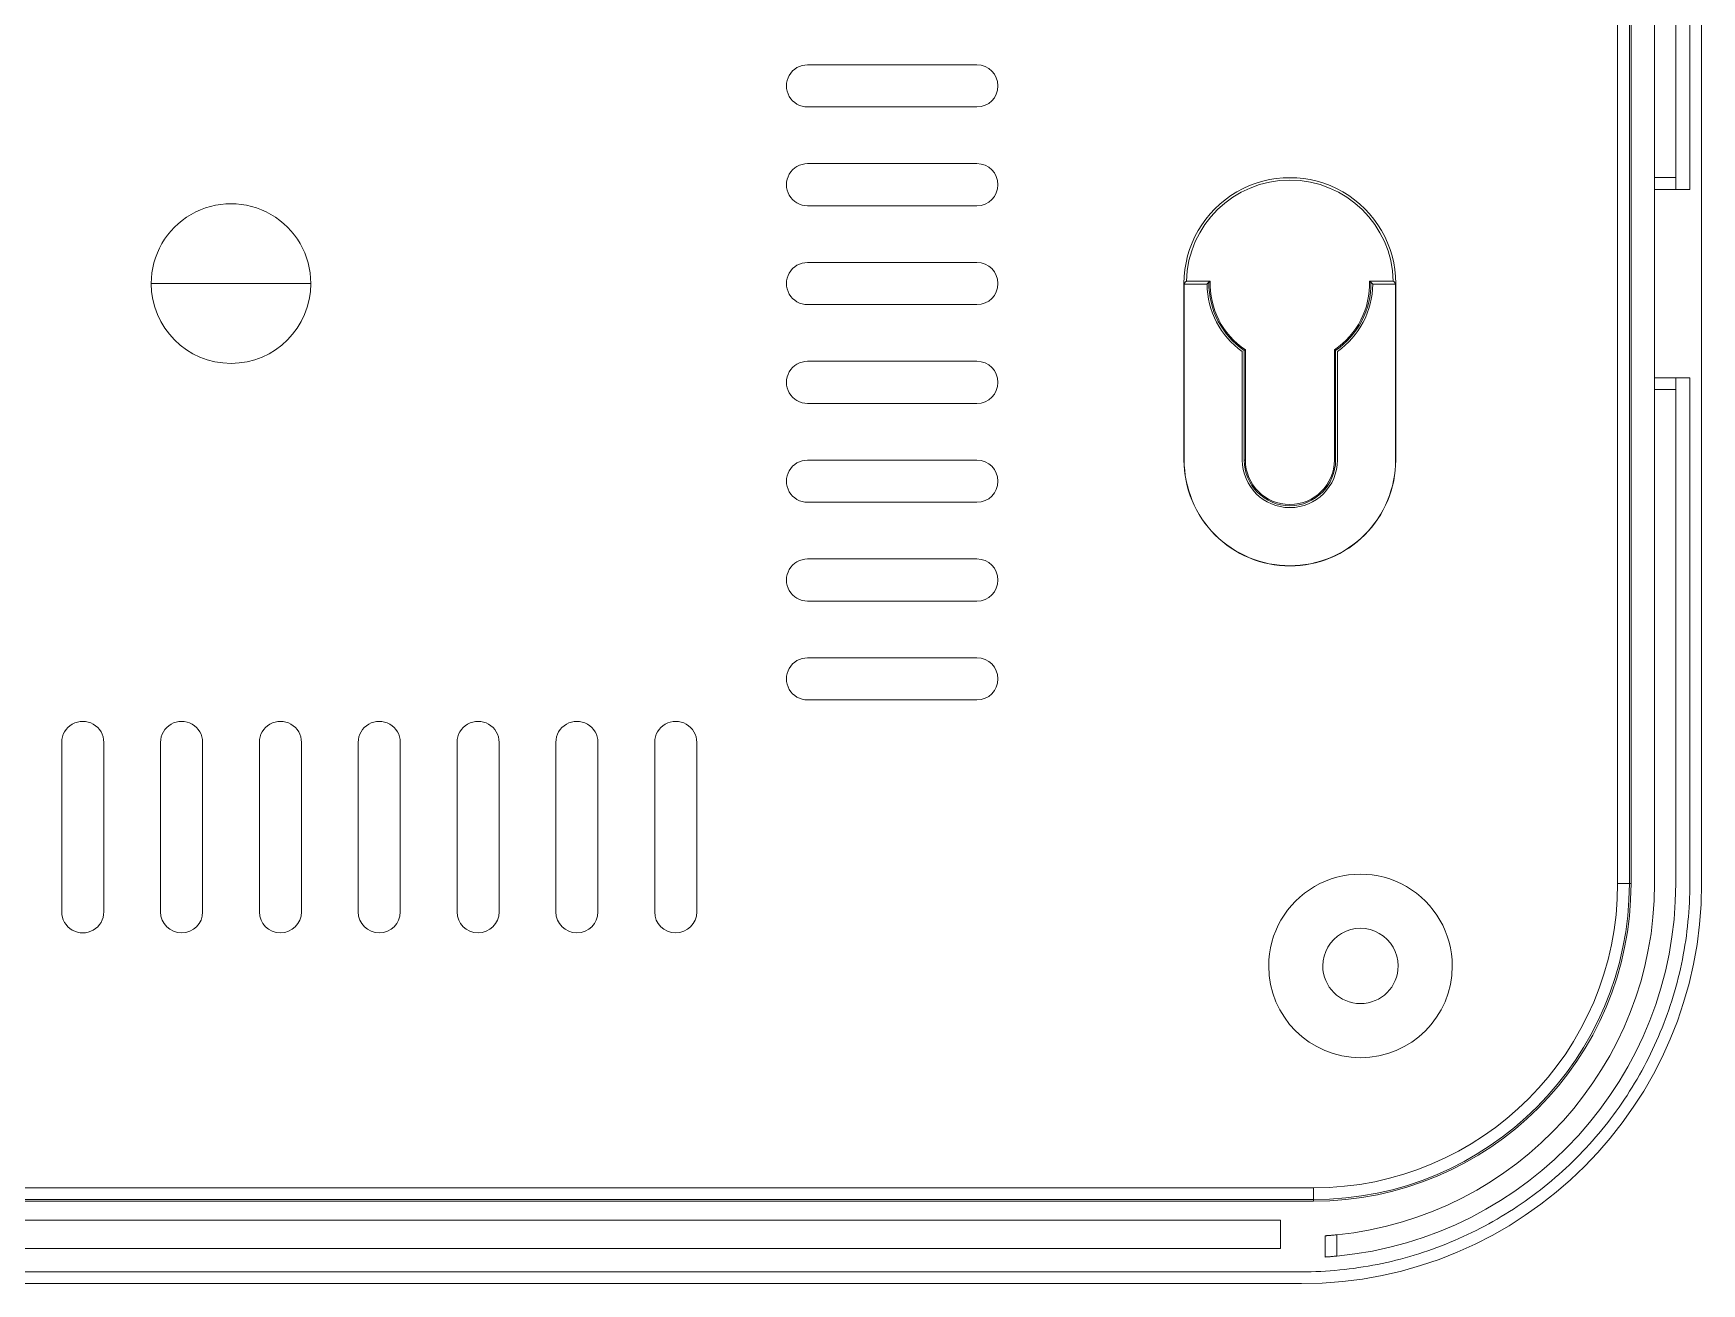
# Model space of a CAD drawing. Header units: millimetres. Extents: x -1304 to 1304, y -904 to 904.
# Drawn here: x -305.3 to -234.4, y 460.5 to 513.6 of the extents above; entities that cross this region are included whole.
import ezdxf

# ---------------------------------------------------------------- set-up
doc = ezdxf.new("R2010")
doc.units = ezdxf.units.MM
doc.header["$MEASUREMENT"] = 0
doc.layers.add('layer 1', color=7, linetype='Continuous')

msp = doc.modelspace()

# ---------------------------------------------------------------- linework, layer by layer
at = {"layer": 'layer 1', "color": 155, "lineweight": 13}
for points in [[(-237.9336, 528.5152), (-237.9336, 528.5152), (-237.9336, 477.5152), (-237.9336, 477.5152)], [(-237.4339, 528.5152), (-237.4339, 528.5152), (-237.4339, 477.5152), (-237.4339, 477.5152)], [(-236.3635, 507.5152), (-236.3635, 507.5152), (-235.4635, 507.5152), (-235.4635, 507.5152)], [(-300.2546, 503.0152), (-300.2546, 503.0152), (-296.8635, 503.0152), (-296.8635, 503.0152)], [(-293.4723, 503.0152), (-293.4723, 503.0152), (-296.8635, 503.0152), (-296.8635, 503.0152)], [(-235.4635, 498.5152), (-235.4635, 498.5152), (-236.3635, 498.5152), (-236.3635, 498.5152)], [(-253.8062, 495.5152), (-253.8062, 495.5152), (-253.7538, 495.5152), (-253.7538, 495.5152)], [(-249.9207, 495.5152), (-249.9207, 495.5152), (-249.9731, 495.5152), (-249.9731, 495.5152)], [(-250.8635, 464.5853), (-243.7225, 464.5853), (-237.9336, 470.3742), (-237.9336, 477.5151)], [(-250.8635, 464.0856), (-243.4465, 464.0856), (-237.4339, 470.0982), (-237.4339, 477.5151)], [(-237.9336, 477.5152), (-237.9336, 477.5152), (-237.4339, 477.5152), (-237.4339, 477.5152)], [(-237.3635, 477.5152), (-237.3635, 477.5152), (-237.4339, 477.5152), (-237.4339, 477.5152)], [(-250.8635, 464.5853), (-250.8635, 464.5853), (-342.8635, 464.5853), (-342.8635, 464.5853)], [(-250.8635, 464.5853), (-250.8635, 464.5853), (-250.8635, 464.0856), (-250.8635, 464.0856)], [(-250.8635, 464.0856), (-250.8635, 464.0856), (-342.8635, 464.0856), (-342.8635, 464.0856)], [(-250.8635, 464.0152), (-250.8635, 464.0152), (-250.8635, 464.0856), (-250.8635, 464.0856)], [(-249.8635, 462.5903), (-249.8635, 462.5903), (-249.8635, 461.6861), (-249.8635, 461.6861)]]:
    msp.add_open_spline(points, degree=3, dxfattribs=at)
at = {"layer": 'layer 1', "color": 155, "lineweight": 18}
for points in [[(-237.3635, 477.5152), (-237.3635, 477.5152), (-237.3635, 528.5152), (-237.3635, 528.5152)], [(-236.3635, 528.5152), (-236.3635, 528.5152), (-236.3635, 507.5152), (-236.3635, 507.5152)], [(-235.4635, 507.5152), (-235.4635, 507.5152), (-235.4635, 528.5152), (-235.4635, 528.5152)], [(-234.8635, 528.5152), (-234.8635, 528.5152), (-234.8635, 507.0152), (-234.8635, 507.0152)], [(-234.3635, 477.5152), (-234.3635, 477.5152), (-234.3635, 528.5152), (-234.3635, 528.5152)], [(-272.3635, 512.3103), (-272.3635, 512.3103), (-265.1635, 512.3103), (-265.1635, 512.3103)], [(-265.1635, 510.52), (-265.1635, 510.52), (-272.3635, 510.52), (-272.3635, 510.52)], [(-272.3635, 508.1103), (-272.3635, 508.1103), (-265.1635, 508.1103), (-265.1635, 508.1103)], [(-236.3635, 507.0152), (-236.3635, 507.0152), (-236.3635, 507.5152), (-236.3635, 507.5152)], [(-236.3635, 507.0152), (-236.3635, 507.0152), (-236.3635, 499.0152), (-236.3635, 499.0152)], [(-236.3635, 507.0152), (-236.3635, 507.0152), (-235.4635, 507.0152), (-235.4635, 507.0152)], [(-235.4635, 507.5152), (-235.4635, 507.5152), (-235.4635, 507.0152), (-235.4635, 507.0152)], [(-234.8635, 507.0152), (-234.8635, 507.0152), (-235.4635, 507.0152), (-235.4635, 507.0152)], [(-265.1635, 506.32), (-265.1635, 506.32), (-272.3635, 506.32), (-272.3635, 506.32)], [(-272.3635, 503.9103), (-272.3635, 503.9103), (-265.1635, 503.9103), (-265.1635, 503.9103)], [(-256.3635, 495.5152), (-256.3635, 495.5152), (-256.3635, 503.0152), (-256.3635, 503.0152)], [(-256.3547, 502.989), (-256.3547, 502.989), (-256.3635, 503.0152), (-256.3635, 503.0152)], [(-256.3547, 495.5152), (-256.3547, 495.5152), (-256.3547, 502.989), (-256.3547, 502.989)], [(-255.3847, 502.989), (-255.3847, 502.989), (-256.3547, 502.989), (-256.3547, 502.989)], [(-255.2522, 503.12), (-255.2522, 503.12), (-256.2574, 503.12), (-256.2574, 503.12)], [(-255.3847, 502.989), (-255.3763, 501.85), (-254.8175, 500.7855), (-253.8848, 500.1317)], [(-255.3058, 503.0676), (-255.3234, 501.9122), (-254.7602, 500.825), (-253.8062, 500.1729)], [(-255.2522, 503.12), (-255.2883, 501.9539), (-254.7223, 500.8512), (-253.7538, 500.2007)], [(-249.9731, 500.2007), (-249.0046, 500.8512), (-248.4386, 501.9539), (-248.4747, 503.12)], [(-249.9207, 500.1729), (-248.9667, 500.825), (-248.4035, 501.9121), (-248.4211, 503.0675)], [(-249.8421, 500.1317), (-248.9095, 500.7855), (-248.3506, 501.85), (-248.3422, 502.989)], [(-247.4695, 503.12), (-247.4695, 503.12), (-248.4747, 503.12), (-248.4747, 503.12)], [(-247.3722, 502.989), (-247.3722, 502.989), (-248.3422, 502.989), (-248.3422, 502.989)], [(-247.3722, 502.989), (-247.3722, 502.989), (-247.3635, 503.0152), (-247.3635, 503.0152)], [(-247.3722, 502.989), (-247.3722, 502.989), (-247.3722, 495.5152), (-247.3722, 495.5152)], [(-247.3635, 503.0152), (-247.3635, 503.0152), (-247.3635, 495.5152), (-247.3635, 495.5152)], [(-265.1635, 502.12), (-265.1635, 502.12), (-272.3635, 502.12), (-272.3635, 502.12)], [(-253.8848, 495.5152), (-253.8848, 495.5152), (-253.8848, 500.1317), (-253.8848, 500.1317)], [(-253.8062, 495.5152), (-253.8062, 495.5152), (-253.8062, 500.1729), (-253.8062, 500.1729)], [(-253.7538, 495.5152), (-253.7538, 495.5152), (-253.7538, 500.2007), (-253.7538, 500.2007)], [(-249.9731, 500.2007), (-249.9731, 500.2007), (-249.9731, 495.5152), (-249.9731, 495.5152)], [(-249.9207, 500.1729), (-249.9207, 500.1729), (-249.9207, 495.5152), (-249.9207, 495.5152)], [(-249.8421, 500.1317), (-249.8421, 500.1317), (-249.8421, 495.5152), (-249.8421, 495.5152)], [(-272.3635, 499.7103), (-272.3635, 499.7103), (-265.1635, 499.7103), (-265.1635, 499.7103)], [(-236.3635, 498.5152), (-236.3635, 498.5152), (-236.3635, 499.0152), (-236.3635, 499.0152)], [(-235.4635, 499.0152), (-235.4635, 499.0152), (-236.3635, 499.0152), (-236.3635, 499.0152)], [(-236.3635, 498.5152), (-236.3635, 498.5152), (-236.3635, 477.5152), (-236.3635, 477.5152)], [(-235.4635, 499.0152), (-235.4635, 499.0152), (-234.8635, 499.0152), (-234.8635, 499.0152)], [(-235.4635, 499.0152), (-235.4635, 499.0152), (-235.4635, 498.5152), (-235.4635, 498.5152)], [(-235.4635, 477.5152), (-235.4635, 477.5152), (-235.4635, 498.5152), (-235.4635, 498.5152)], [(-234.8635, 499.0152), (-234.8635, 499.0152), (-234.8635, 477.5152), (-234.8635, 477.5152)], [(-265.1635, 497.92), (-265.1635, 497.92), (-272.3635, 497.92), (-272.3635, 497.92)], [(-272.3635, 495.5103), (-272.3635, 495.5103), (-265.1635, 495.5103), (-265.1635, 495.5103)], [(-256.3635, 495.5152), (-256.3635, 495.5152), (-256.3547, 495.5152), (-256.3547, 495.5152)], [(-247.3635, 495.5152), (-247.3635, 495.5152), (-247.3722, 495.5152), (-247.3722, 495.5152)], [(-265.1635, 493.72), (-265.1635, 493.72), (-272.3635, 493.72), (-272.3635, 493.72)], [(-272.3635, 491.3103), (-272.3635, 491.3103), (-265.1635, 491.3103), (-265.1635, 491.3103)], [(-265.1635, 489.52), (-265.1635, 489.52), (-272.3635, 489.52), (-272.3635, 489.52)], [(-272.3635, 487.1103), (-272.3635, 487.1103), (-265.1635, 487.1103), (-265.1635, 487.1103)], [(-265.1635, 485.32), (-265.1635, 485.32), (-272.3635, 485.32), (-272.3635, 485.32)], [(-304.0586, 476.3152), (-304.0586, 476.3152), (-304.0586, 483.5152), (-304.0586, 483.5152)], [(-302.2683, 483.5152), (-302.2683, 483.5152), (-302.2683, 476.3152), (-302.2683, 476.3152)], [(-299.8586, 476.3152), (-299.8586, 476.3152), (-299.8586, 483.5152), (-299.8586, 483.5152)], [(-298.0683, 483.5152), (-298.0683, 483.5152), (-298.0683, 476.3152), (-298.0683, 476.3152)], [(-295.6586, 476.3152), (-295.6586, 476.3152), (-295.6586, 483.5152), (-295.6586, 483.5152)], [(-293.8683, 483.5152), (-293.8683, 483.5152), (-293.8683, 476.3152), (-293.8683, 476.3152)], [(-291.4586, 476.3152), (-291.4586, 476.3152), (-291.4586, 483.5152), (-291.4586, 483.5152)], [(-289.6683, 483.5152), (-289.6683, 483.5152), (-289.6683, 476.3152), (-289.6683, 476.3152)], [(-287.2586, 476.3152), (-287.2586, 476.3152), (-287.2586, 483.5152), (-287.2586, 483.5152)], [(-285.4683, 483.5152), (-285.4683, 483.5152), (-285.4683, 476.3152), (-285.4683, 476.3152)], [(-283.0586, 476.3152), (-283.0586, 476.3152), (-283.0586, 483.5152), (-283.0586, 483.5152)], [(-281.2683, 483.5152), (-281.2683, 483.5152), (-281.2683, 476.3152), (-281.2683, 476.3152)], [(-278.8586, 476.3152), (-278.8586, 476.3152), (-278.8586, 483.5152), (-278.8586, 483.5152)], [(-277.0683, 483.5152), (-277.0683, 483.5152), (-277.0683, 476.3152), (-277.0683, 476.3152)], [(-251.3635, 460.5152), (-241.9747, 460.5152), (-234.3635, 468.1263), (-234.3635, 477.5151)], [(-250.8635, 464.0152), (-243.4076, 464.0152), (-237.3635, 470.0593), (-237.3635, 477.5151)], [(-249.8635, 462.5903), (-242.1987, 463.3607), (-236.3635, 469.8117), (-236.3635, 477.5151)], [(-249.8635, 461.6861), (-241.6998, 462.4597), (-235.4635, 469.3149), (-235.4635, 477.5151)], [(-342.8635, 464.0152), (-342.8635, 464.0152), (-250.8635, 464.0152), (-250.8635, 464.0152)], [(-252.2635, 463.2152), (-252.2635, 463.2152), (-341.4635, 463.2152), (-341.4635, 463.2152)], [(-252.2635, 463.2152), (-252.2635, 463.2152), (-252.2635, 462.0152), (-252.2635, 462.0152)], [(-250.3635, 462.5485), (-250.3635, 462.5485), (-250.3635, 461.6466), (-250.3635, 461.6466)], [(-252.2635, 462.0152), (-252.2635, 462.0152), (-341.4635, 462.0152), (-341.4635, 462.0152)], [(-251.3635, 461.0152), (-251.3635, 461.0152), (-342.3635, 461.0152), (-342.3635, 461.0152)], [(-342.3635, 460.5152), (-342.3635, 460.5152), (-251.3635, 460.5152), (-251.3635, 460.5152)]]:
    msp.add_open_spline(points, degree=3, dxfattribs=at)
for points, knots in [([(-272.3635, 512.3103), (-272.6833, 512.3103), (-272.9788, 512.1397), (-273.1387, 511.8627), (-273.2986, 511.5858), (-273.2986, 511.2445), (-273.1387, 510.9676), (-272.9788, 510.6906), (-272.6833, 510.52), (-272.3635, 510.52)], [0, 0, 0, 0, 0.3333333, 0.3333333, 0.3333333, 0.6666667, 0.6666667, 0.6666667, 1, 1, 1, 1]), ([(-265.1635, 510.52), (-264.6691, 510.52), (-264.2683, 510.9208), (-264.2683, 511.4152), (-264.2683, 511.9096), (-264.6691, 512.3103), (-265.1635, 512.3103)], [0, 0, 0, 0, 0.5, 0.5, 0.5, 1, 1, 1, 1]), ([(-272.3635, 508.1103), (-272.6833, 508.1103), (-272.9788, 507.9397), (-273.1387, 507.6627), (-273.2986, 507.3858), (-273.2986, 507.0445), (-273.1387, 506.7676), (-272.9788, 506.4906), (-272.6833, 506.32), (-272.3635, 506.32)], [0, 0, 0, 0, 0.3333333, 0.3333333, 0.3333333, 0.6666667, 0.6666667, 0.6666667, 1, 1, 1, 1]), ([(-265.1635, 506.32), (-264.6691, 506.32), (-264.2683, 506.7208), (-264.2683, 507.2152), (-264.2683, 507.7096), (-264.6691, 508.1103), (-265.1635, 508.1103)], [0, 0, 0, 0, 0.5, 0.5, 0.5, 1, 1, 1, 1]), ([(-247.3635, 503.0152), (-247.3635, 504.6229), (-248.2212, 506.1084), (-249.6135, 506.9123), (-251.0058, 507.7161), (-252.7212, 507.7161), (-254.1135, 506.9123), (-255.5058, 506.1084), (-256.3635, 504.6229), (-256.3635, 503.0152)], [0, 0, 0, 0, 0.3333333, 0.3333333, 0.3333333, 0.6666667, 0.6666667, 0.6666667, 1, 1, 1, 1]), ([(-247.4695, 503.12), (-247.5264, 505.5059), (-249.4769, 507.4103), (-251.8635, 507.4103), (-254.25, 507.4103), (-256.2005, 505.5059), (-256.2574, 503.12)], [0, 0, 0, 0, 0.5, 0.5, 0.5, 1, 1, 1, 1]), ([(-293.4723, 503.0152), (-293.4723, 504.2267), (-294.1186, 505.3462), (-295.1679, 505.952), (-296.2171, 506.5578), (-297.5098, 506.5578), (-298.559, 505.952), (-299.6083, 505.3462), (-300.2546, 504.2267), (-300.2546, 503.0152)], [0, 0, 0, 0, 0.3333333, 0.3333333, 0.3333333, 0.6666667, 0.6666667, 0.6666667, 1, 1, 1, 1]), ([(-272.3635, 503.9103), (-272.6833, 503.9103), (-272.9788, 503.7397), (-273.1387, 503.4627), (-273.2986, 503.1858), (-273.2986, 502.8445), (-273.1387, 502.5676), (-272.9788, 502.2906), (-272.6833, 502.12), (-272.3635, 502.12)], [0, 0, 0, 0, 0.3333333, 0.3333333, 0.3333333, 0.6666667, 0.6666667, 0.6666667, 1, 1, 1, 1]), ([(-265.1635, 502.12), (-264.6691, 502.12), (-264.2683, 502.5208), (-264.2683, 503.0152), (-264.2683, 503.5096), (-264.6691, 503.9103), (-265.1635, 503.9103)], [0, 0, 0, 0, 0.5, 0.5, 0.5, 1, 1, 1, 1]), ([(-300.2546, 503.0152), (-300.2546, 501.1423), (-298.7364, 499.624), (-296.8635, 499.624), (-294.9906, 499.624), (-293.4723, 501.1423), (-293.4723, 503.0151)], [0, 0, 0, 0, 0.5, 0.5, 0.5, 1, 1, 1, 1]), ([(-256.2574, 503.12), (-256.2692, 503.1085), (-256.281, 503.0969), (-256.2927, 503.0853), (-256.3045, 503.0737), (-256.3163, 503.0621), (-256.3281, 503.0504), (-256.3399, 503.0387), (-256.3517, 503.0269), (-256.3635, 503.0152)], [0, 0, 0, 0, 0.3333333, 0.3333333, 0.3333333, 0.6666667, 0.6666667, 0.6666667, 1, 1, 1, 1]), ([(-255.3847, 502.989), (-255.376, 502.9978), (-255.3672, 503.0066), (-255.3585, 503.0153), (-255.3497, 503.0241), (-255.3409, 503.0328), (-255.3322, 503.0415), (-255.3234, 503.0502), (-255.3146, 503.0589), (-255.3058, 503.0676)], [0, 0, 0, 0, 0.3333333, 0.3333333, 0.3333333, 0.6666667, 0.6666667, 0.6666667, 1, 1, 1, 1]), ([(-255.3058, 503.0676), (-255.2969, 503.0764), (-255.288, 503.0851), (-255.279, 503.0939), (-255.2701, 503.1026), (-255.2612, 503.1113), (-255.2522, 503.12)], [0, 0, 0, 0, 0.5, 0.5, 0.5, 1, 1, 1, 1]), ([(-248.4747, 503.12), (-248.4658, 503.1113), (-248.4568, 503.1026), (-248.4479, 503.0939), (-248.4389, 503.0851), (-248.43, 503.0764), (-248.4211, 503.0676)], [0, 0, 0, 0, 0.5, 0.5, 0.5, 1, 1, 1, 1]), ([(-248.4211, 503.0676), (-248.4123, 503.0589), (-248.4035, 503.0502), (-248.3948, 503.0415), (-248.386, 503.0328), (-248.3772, 503.0241), (-248.3684, 503.0153), (-248.3597, 503.0066), (-248.3509, 502.9978), (-248.3422, 502.989)], [0, 0, 0, 0, 0.3333333, 0.3333333, 0.3333333, 0.6666667, 0.6666667, 0.6666667, 1, 1, 1, 1]), ([(-247.4695, 503.12), (-247.4577, 503.1085), (-247.446, 503.0969), (-247.4342, 503.0853), (-247.4224, 503.0737), (-247.4106, 503.0621), (-247.3988, 503.0504), (-247.387, 503.0387), (-247.3752, 503.0269), (-247.3635, 503.0152)], [0, 0, 0, 0, 0.3333333, 0.3333333, 0.3333333, 0.6666667, 0.6666667, 0.6666667, 1, 1, 1, 1]), ([(-253.8062, 500.1729), (-253.7975, 500.1775), (-253.7887, 500.1822), (-253.78, 500.1868), (-253.7712, 500.1914), (-253.7625, 500.1961), (-253.7538, 500.2007)], [0, 0, 0, 0, 0.5, 0.5, 0.5, 1, 1, 1, 1]), ([(-249.9207, 500.1729), (-249.9295, 500.1775), (-249.9382, 500.1822), (-249.9469, 500.1868), (-249.9557, 500.1914), (-249.9644, 500.1961), (-249.9731, 500.2007)], [0, 0, 0, 0, 0.5, 0.5, 0.5, 1, 1, 1, 1]), ([(-272.3635, 499.7103), (-272.6833, 499.7103), (-272.9788, 499.5397), (-273.1387, 499.2627), (-273.2986, 498.9858), (-273.2986, 498.6445), (-273.1387, 498.3676), (-272.9788, 498.0906), (-272.6833, 497.92), (-272.3635, 497.92)], [0, 0, 0, 0, 0.3333333, 0.3333333, 0.3333333, 0.6666667, 0.6666667, 0.6666667, 1, 1, 1, 1]), ([(-265.1635, 497.92), (-264.6691, 497.92), (-264.2683, 498.3208), (-264.2683, 498.8152), (-264.2683, 499.3096), (-264.6691, 499.7103), (-265.1635, 499.7103)], [0, 0, 0, 0, 0.5, 0.5, 0.5, 1, 1, 1, 1]), ([(-272.3635, 495.5103), (-272.6833, 495.5103), (-272.9788, 495.3397), (-273.1387, 495.0627), (-273.2986, 494.7858), (-273.2986, 494.4445), (-273.1387, 494.1676), (-272.9788, 493.8906), (-272.6833, 493.72), (-272.3635, 493.72)], [0, 0, 0, 0, 0.3333333, 0.3333333, 0.3333333, 0.6666667, 0.6666667, 0.6666667, 1, 1, 1, 1]), ([(-265.1635, 493.72), (-264.6691, 493.72), (-264.2683, 494.1208), (-264.2683, 494.6152), (-264.2683, 495.1096), (-264.6691, 495.5103), (-265.1635, 495.5103)], [0, 0, 0, 0, 0.5, 0.5, 0.5, 1, 1, 1, 1]), ([(-256.3635, 495.5152), (-256.3634, 494.9261), (-256.2463, 494.3372), (-256.0209, 493.7931), (-255.7956, 493.249), (-255.4619, 492.7496), (-255.0454, 492.3332), (-254.629, 491.9167), (-254.1297, 491.5831), (-253.5855, 491.3577), (-253.0414, 491.1323), (-252.4524, 491.0152), (-251.8635, 491.0152), (-251.2745, 491.0152), (-250.6855, 491.1323), (-250.1414, 491.3577), (-249.5972, 491.5831), (-249.0979, 491.9167), (-248.6815, 492.3332), (-248.265, 492.7496), (-247.9314, 493.249), (-247.706, 493.7931), (-247.4806, 494.3372), (-247.3636, 494.9261), (-247.3635, 495.5152)], [0, 0, 0, 0, 0.125, 0.125, 0.125, 0.25, 0.25, 0.25, 0.375, 0.375, 0.375, 0.5, 0.5, 0.5, 0.625, 0.625, 0.625, 0.75, 0.75, 0.75, 0.875, 0.875, 0.875, 1, 1, 1, 1]), ([(-256.3547, 495.5152), (-256.3547, 494.9273), (-256.2378, 494.3395), (-256.0129, 493.7964), (-255.7879, 493.2534), (-255.4549, 492.755), (-255.0393, 492.3393), (-254.6236, 491.9237), (-254.1253, 491.5907), (-253.5822, 491.3658), (-253.0391, 491.1408), (-252.4513, 491.0239), (-251.8635, 491.0239), (-251.2756, 491.0239), (-250.6878, 491.1408), (-250.1447, 491.3658), (-249.6016, 491.5907), (-249.1033, 491.9237), (-248.6876, 492.3393), (-248.272, 492.755), (-247.939, 493.2534), (-247.7141, 493.7964), (-247.4891, 494.3395), (-247.3722, 494.9273), (-247.3722, 495.5152)], [0, 0, 0, 0, 0.125, 0.125, 0.125, 0.25, 0.25, 0.25, 0.375, 0.375, 0.375, 0.5, 0.5, 0.5, 0.625, 0.625, 0.625, 0.75, 0.75, 0.75, 0.875, 0.875, 0.875, 1, 1, 1, 1]), ([(-253.8848, 495.5152), (-253.8848, 494.3988), (-252.9798, 493.4938), (-251.8635, 493.4938), (-250.7471, 493.4938), (-249.8421, 494.3988), (-249.8421, 495.5151)], [0, 0, 0, 0, 0.5, 0.5, 0.5, 1, 1, 1, 1]), ([(-253.8062, 495.5152), (-253.8062, 494.4422), (-252.9364, 493.5724), (-251.8635, 493.5724), (-250.7905, 493.5724), (-249.9207, 494.4422), (-249.9207, 495.5151)], [0, 0, 0, 0, 0.5, 0.5, 0.5, 1, 1, 1, 1]), ([(-253.7538, 495.5152), (-253.7538, 494.4711), (-252.9075, 493.6248), (-251.8635, 493.6248), (-250.8194, 493.6248), (-249.9731, 494.4711), (-249.9731, 495.5151)], [0, 0, 0, 0, 0.5, 0.5, 0.5, 1, 1, 1, 1]), ([(-272.3635, 491.3103), (-272.6833, 491.3103), (-272.9788, 491.1397), (-273.1387, 490.8627), (-273.2986, 490.5858), (-273.2986, 490.2445), (-273.1387, 489.9676), (-272.9788, 489.6906), (-272.6833, 489.52), (-272.3635, 489.52)], [0, 0, 0, 0, 0.3333333, 0.3333333, 0.3333333, 0.6666667, 0.6666667, 0.6666667, 1, 1, 1, 1]), ([(-265.1635, 489.52), (-264.6691, 489.52), (-264.2683, 489.9208), (-264.2683, 490.4152), (-264.2683, 490.9096), (-264.6691, 491.3103), (-265.1635, 491.3103)], [0, 0, 0, 0, 0.5, 0.5, 0.5, 1, 1, 1, 1]), ([(-272.3635, 487.1103), (-272.6833, 487.1103), (-272.9788, 486.9397), (-273.1387, 486.6627), (-273.2986, 486.3858), (-273.2986, 486.0445), (-273.1387, 485.7676), (-272.9788, 485.4906), (-272.6833, 485.32), (-272.3635, 485.32)], [0, 0, 0, 0, 0.3333333, 0.3333333, 0.3333333, 0.6666667, 0.6666667, 0.6666667, 1, 1, 1, 1]), ([(-265.1635, 485.32), (-264.6691, 485.32), (-264.2683, 485.7208), (-264.2683, 486.2152), (-264.2683, 486.7096), (-264.6691, 487.1103), (-265.1635, 487.1103)], [0, 0, 0, 0, 0.5, 0.5, 0.5, 1, 1, 1, 1]), ([(-302.2683, 483.5152), (-302.2683, 483.835), (-302.4389, 484.1305), (-302.7159, 484.2904), (-302.9928, 484.4503), (-303.3341, 484.4503), (-303.611, 484.2904), (-303.888, 484.1305), (-304.0586, 483.835), (-304.0586, 483.5152)], [0, 0, 0, 0, 0.3333333, 0.3333333, 0.3333333, 0.6666667, 0.6666667, 0.6666667, 1, 1, 1, 1]), ([(-298.0683, 483.5152), (-298.0683, 483.835), (-298.2389, 484.1305), (-298.5159, 484.2904), (-298.7928, 484.4503), (-299.1341, 484.4503), (-299.411, 484.2904), (-299.688, 484.1305), (-299.8586, 483.835), (-299.8586, 483.5152)], [0, 0, 0, 0, 0.3333333, 0.3333333, 0.3333333, 0.6666667, 0.6666667, 0.6666667, 1, 1, 1, 1]), ([(-293.8683, 483.5152), (-293.8683, 483.835), (-294.0389, 484.1305), (-294.3159, 484.2904), (-294.5928, 484.4503), (-294.9341, 484.4503), (-295.211, 484.2904), (-295.488, 484.1305), (-295.6586, 483.835), (-295.6586, 483.5152)], [0, 0, 0, 0, 0.3333333, 0.3333333, 0.3333333, 0.6666667, 0.6666667, 0.6666667, 1, 1, 1, 1]), ([(-289.6683, 483.5152), (-289.6683, 483.835), (-289.8389, 484.1305), (-290.1159, 484.2904), (-290.3928, 484.4503), (-290.7341, 484.4503), (-291.011, 484.2904), (-291.288, 484.1305), (-291.4586, 483.835), (-291.4586, 483.5152)], [0, 0, 0, 0, 0.3333333, 0.3333333, 0.3333333, 0.6666667, 0.6666667, 0.6666667, 1, 1, 1, 1]), ([(-285.4683, 483.5152), (-285.4683, 483.835), (-285.6389, 484.1305), (-285.9159, 484.2904), (-286.1928, 484.4503), (-286.5341, 484.4503), (-286.811, 484.2904), (-287.088, 484.1305), (-287.2586, 483.835), (-287.2586, 483.5152)], [0, 0, 0, 0, 0.3333333, 0.3333333, 0.3333333, 0.6666667, 0.6666667, 0.6666667, 1, 1, 1, 1]), ([(-281.2683, 483.5152), (-281.2683, 483.835), (-281.4389, 484.1305), (-281.7159, 484.2904), (-281.9928, 484.4503), (-282.3341, 484.4503), (-282.611, 484.2904), (-282.888, 484.1305), (-283.0586, 483.835), (-283.0586, 483.5152)], [0, 0, 0, 0, 0.3333333, 0.3333333, 0.3333333, 0.6666667, 0.6666667, 0.6666667, 1, 1, 1, 1]), ([(-277.0683, 483.5152), (-277.0683, 483.835), (-277.2389, 484.1305), (-277.5159, 484.2904), (-277.7928, 484.4503), (-278.1341, 484.4503), (-278.411, 484.2904), (-278.688, 484.1305), (-278.8586, 483.835), (-278.8586, 483.5152)], [0, 0, 0, 0, 0.3333333, 0.3333333, 0.3333333, 0.6666667, 0.6666667, 0.6666667, 1, 1, 1, 1]), ([(-244.9635, 474.0152), (-244.9635, 475.4085), (-245.7068, 476.696), (-246.9135, 477.3927), (-248.1201, 478.0893), (-249.6068, 478.0893), (-250.8135, 477.3927), (-252.0201, 476.696), (-252.7635, 475.4085), (-252.7635, 474.0152)], [0, 0, 0, 0, 0.3333333, 0.3333333, 0.3333333, 0.6666667, 0.6666667, 0.6666667, 1, 1, 1, 1]), ([(-251.3635, 461.0152), (-250.2835, 461.0152), (-249.2036, 461.1215), (-248.1445, 461.3322), (-247.0853, 461.5429), (-246.0469, 461.8579), (-245.0492, 462.2711), (-244.0515, 462.6844), (-243.0945, 463.1959), (-242.1965, 463.7959), (-241.2986, 464.3959), (-240.4598, 465.0843), (-239.6962, 465.8479), (-238.9326, 466.6115), (-238.2442, 467.4503), (-237.6442, 468.3482), (-237.0442, 469.2462), (-236.5327, 470.2032), (-236.1194, 471.2009), (-235.7062, 472.1986), (-235.3912, 473.237), (-235.1805, 474.2962), (-234.9698, 475.3553), (-234.8635, 476.4352), (-234.8635, 477.5152)], [0, 0, 0, 0, 0.125, 0.125, 0.125, 0.25, 0.25, 0.25, 0.375, 0.375, 0.375, 0.5, 0.5, 0.5, 0.625, 0.625, 0.625, 0.75, 0.75, 0.75, 0.875, 0.875, 0.875, 1, 1, 1, 1]), ([(-304.0586, 476.3152), (-304.0586, 475.9953), (-303.888, 475.6998), (-303.611, 475.5399), (-303.3341, 475.38), (-302.9928, 475.38), (-302.7159, 475.5399), (-302.4389, 475.6998), (-302.2683, 475.9953), (-302.2683, 476.3152)], [0, 0, 0, 0, 0.3333333, 0.3333333, 0.3333333, 0.6666667, 0.6666667, 0.6666667, 1, 1, 1, 1]), ([(-299.8586, 476.3152), (-299.8586, 475.8208), (-299.4579, 475.42), (-298.9635, 475.42), (-298.4691, 475.42), (-298.0683, 475.8208), (-298.0683, 476.3152)], [0, 0, 0, 0, 0.5, 0.5, 0.5, 1, 1, 1, 1]), ([(-295.6586, 476.3152), (-295.6586, 475.8208), (-295.2579, 475.42), (-294.7635, 475.42), (-294.2691, 475.42), (-293.8683, 475.8208), (-293.8683, 476.3152)], [0, 0, 0, 0, 0.5, 0.5, 0.5, 1, 1, 1, 1]), ([(-291.4586, 476.3152), (-291.4586, 475.8208), (-291.0579, 475.42), (-290.5635, 475.42), (-290.0691, 475.42), (-289.6683, 475.8208), (-289.6683, 476.3152)], [0, 0, 0, 0, 0.5, 0.5, 0.5, 1, 1, 1, 1]), ([(-287.2586, 476.3152), (-287.2586, 475.8208), (-286.8579, 475.42), (-286.3635, 475.42), (-285.8691, 475.42), (-285.4683, 475.8208), (-285.4683, 476.3152)], [0, 0, 0, 0, 0.5, 0.5, 0.5, 1, 1, 1, 1]), ([(-283.0586, 476.3152), (-283.0586, 475.8208), (-282.6579, 475.42), (-282.1635, 475.42), (-281.6691, 475.42), (-281.2683, 475.8208), (-281.2683, 476.3152)], [0, 0, 0, 0, 0.5, 0.5, 0.5, 1, 1, 1, 1]), ([(-278.8586, 476.3152), (-278.8586, 475.8208), (-278.4579, 475.42), (-277.9635, 475.42), (-277.4691, 475.42), (-277.0683, 475.8208), (-277.0683, 476.3152)], [0, 0, 0, 0, 0.5, 0.5, 0.5, 1, 1, 1, 1]), ([(-247.2635, 474.0152), (-247.2635, 474.5868), (-247.5684, 475.115), (-248.0635, 475.4008), (-248.5585, 475.6866), (-249.1684, 475.6866), (-249.6635, 475.4008), (-250.1585, 475.115), (-250.4635, 474.5868), (-250.4635, 474.0152)], [0, 0, 0, 0, 0.3333333, 0.3333333, 0.3333333, 0.6666667, 0.6666667, 0.6666667, 1, 1, 1, 1]), ([(-252.7635, 474.0152), (-252.7635, 471.8613), (-251.0174, 470.1152), (-248.8635, 470.1152), (-246.7096, 470.1152), (-244.9635, 471.8612), (-244.9635, 474.0151)], [0, 0, 0, 0, 0.5, 0.5, 0.5, 1, 1, 1, 1]), ([(-250.4635, 474.0152), (-250.4635, 473.1315), (-249.7471, 472.4152), (-248.8635, 472.4152), (-247.9798, 472.4152), (-247.2635, 473.1315), (-247.2635, 474.0151)], [0, 0, 0, 0, 0.5, 0.5, 0.5, 1, 1, 1, 1]), ([(-250.3635, 462.5485), (-250.3635, 462.5485), (-250.3614, 462.5487), (-250.3574, 462.5489), (-250.3533, 462.5492), (-250.3472, 462.5496), (-250.3391, 462.5502), (-250.331, 462.5507), (-250.3209, 462.5514), (-250.3091, 462.5523), (-250.2973, 462.5531), (-250.2838, 462.5541), (-250.2685, 462.5552), (-250.2531, 462.5563), (-250.2359, 462.5576), (-250.2172, 462.559), (-250.1985, 462.5604), (-250.1783, 462.562), (-250.1571, 462.5637), (-250.1359, 462.5655), (-250.1137, 462.5673), (-250.0905, 462.5693), (-250.0673, 462.5712), (-250.0431, 462.5734), (-250.0181, 462.5756), (-249.9931, 462.5779), (-249.9674, 462.5802), (-249.9415, 462.5827), (-249.9157, 462.5852), (-249.8897, 462.5877), (-249.8635, 462.5903)], [0, 0, 0, 0, 0.1, 0.1, 0.1, 0.2, 0.2, 0.2, 0.3, 0.3, 0.3, 0.4, 0.4, 0.4, 0.5, 0.5, 0.5, 0.6, 0.6, 0.6, 0.7, 0.7, 0.7, 0.8, 0.8, 0.8, 0.9, 0.9, 0.9, 1, 1, 1, 1]), ([(-249.8635, 461.6861), (-249.8897, 461.6836), (-249.9157, 461.6812), (-249.9415, 461.6789), (-249.9674, 461.6765), (-249.9931, 461.6743), (-250.0181, 461.6722), (-250.0431, 461.6701), (-250.0673, 461.6681), (-250.0905, 461.6662), (-250.1137, 461.6643), (-250.1359, 461.6626), (-250.1571, 461.661), (-250.1783, 461.6594), (-250.1985, 461.6579), (-250.2172, 461.6565), (-250.2359, 461.6552), (-250.2531, 461.654), (-250.2684, 461.6529), (-250.2838, 461.6518), (-250.2973, 461.6509), (-250.3091, 461.6502), (-250.3209, 461.6494), (-250.331, 461.6487), (-250.3391, 461.6482), (-250.3471, 461.6477), (-250.3533, 461.6473), (-250.3574, 461.647), (-250.3614, 461.6468), (-250.3635, 461.6466), (-250.3635, 461.6466)], [0, 0, 0, 0, 0.1, 0.1, 0.1, 0.2, 0.2, 0.2, 0.3, 0.3, 0.3, 0.4, 0.4, 0.4, 0.5, 0.5, 0.5, 0.6, 0.6, 0.6, 0.7, 0.7, 0.7, 0.8, 0.8, 0.8, 0.9, 0.9, 0.9, 1, 1, 1, 1])]:
    msp.add_open_spline(points, degree=3, knots=knots, dxfattribs=at)

doc.saveas('drawing.dxf')
